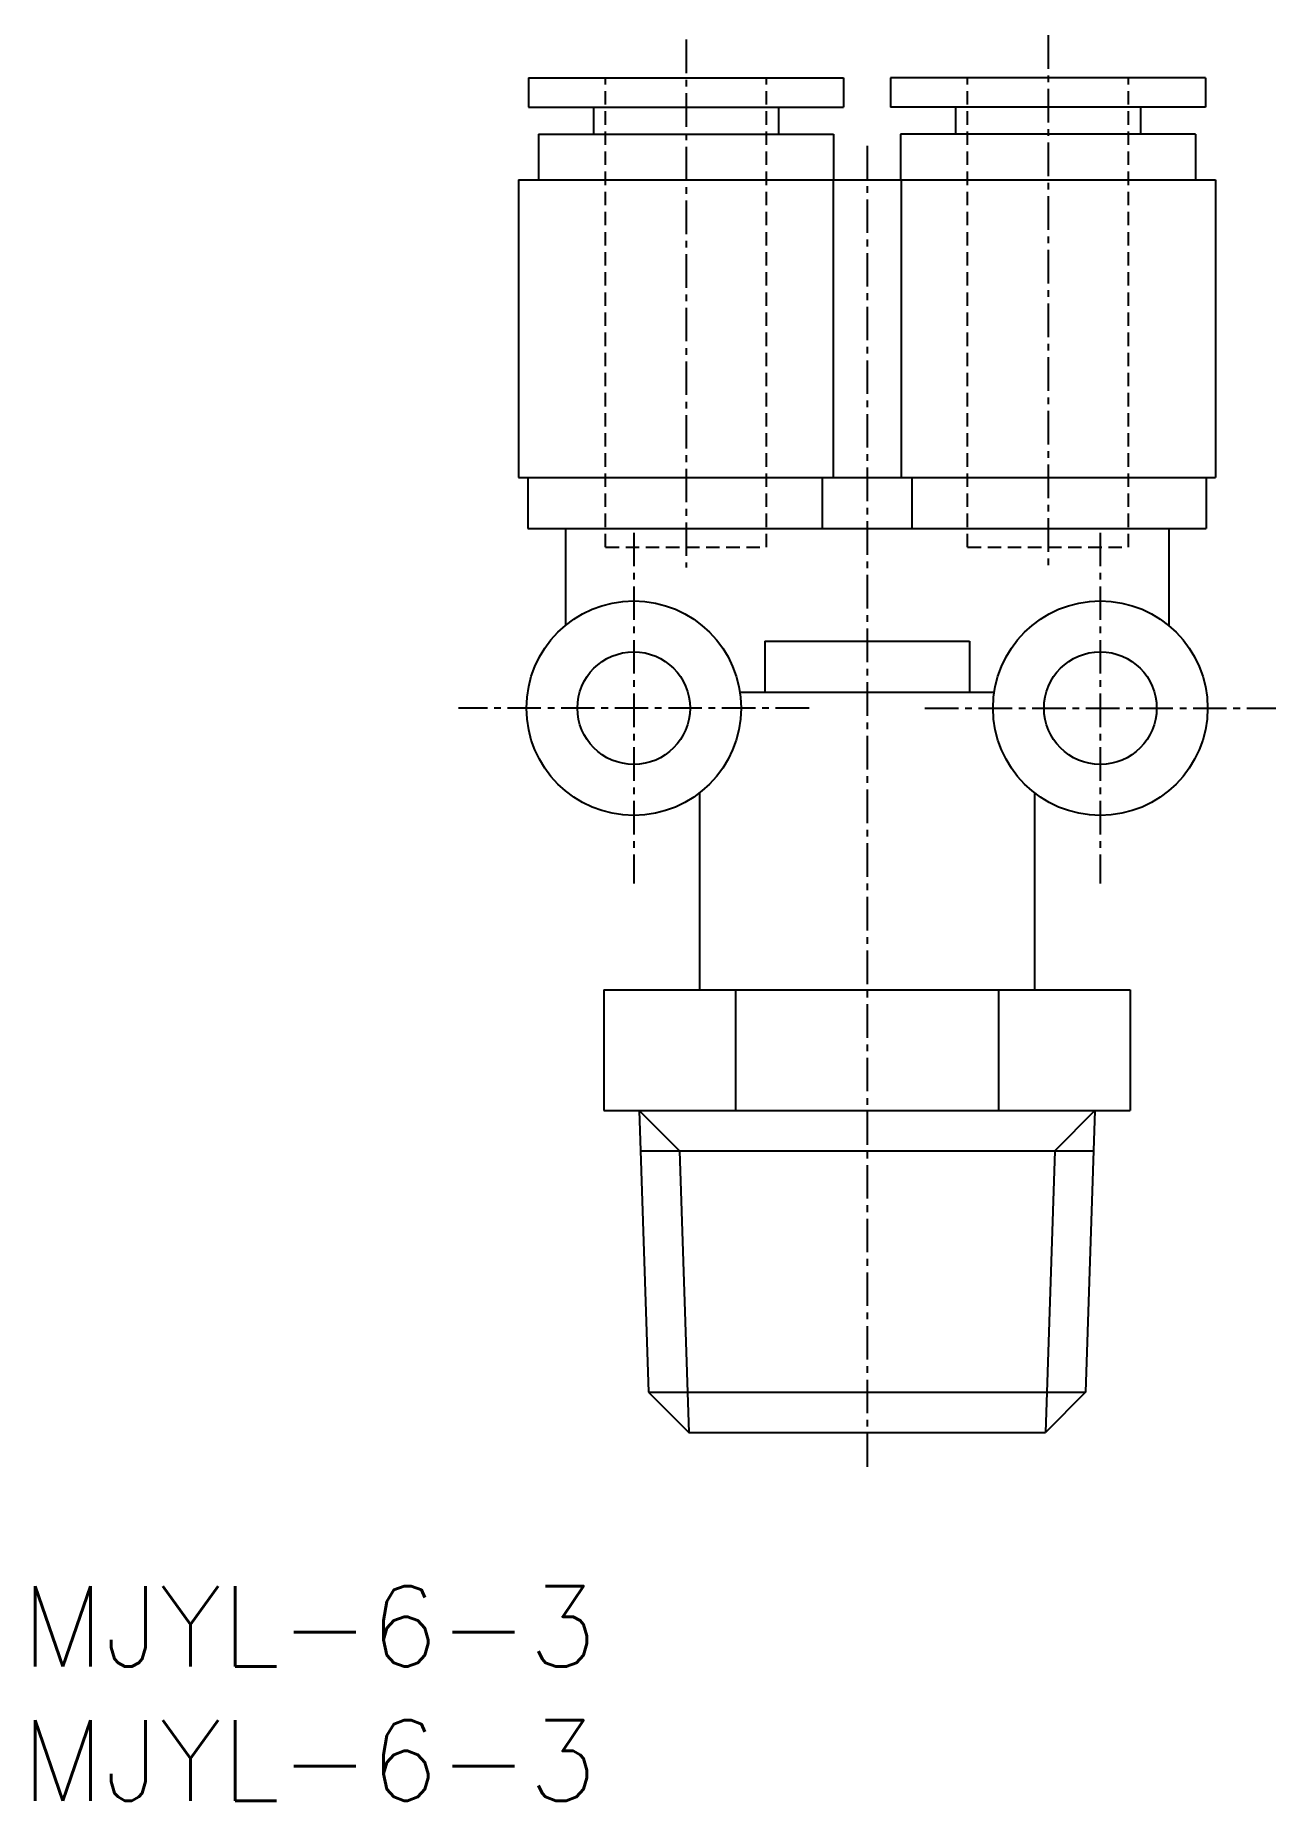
# Model space of a CAD drawing. Extents: x 0.5 to 46.8, y 0 to 65.8.
import ezdxf

# ---------------------------------------------------------------- set-up
doc = ezdxf.new("R2010")
doc.units = 0
doc.linetypes.add('CENTER', pattern=[2, 1.25, -0.25, 0.25, -0.25])
doc.linetypes.add('DASHED', pattern=[0.75, 0.5, -0.25])
doc.layers.get('0').update_dxf_attribs({"linetype": 'CONTINUOUS'})
doc.layers.add('CENTER', color=1, linetype='CENTER')
doc.styles.get("Standard").update_dxf_attribs({"font": 'txt.shx'})

# ---------------------------------------------------------------- blocks, each defined once
blk = doc.blocks.new('*U5')
at = {"color": 7, "linetype": 'CONTINUOUS'}
blk.add_text('MJYL-6-3', height=3, dxfattribs=at).set_placement((0, 5))
blk = doc.blocks.new('*U6')
at = {"color": 7, "linetype": 'CONTINUOUS'}
blk.add_text('MJYL-6-3', height=3, dxfattribs=at).set_placement((0, 0))

msp = doc.modelspace()

# ---------------------------------------------------------------- linework, layer by layer
at = {"color": 7, "linetype": 'CONTINUOUS'}
for p, q in [((18.908, 64.23), (18.908, 63.13)), ((18.908, 64.23), (30.658, 64.23)), ((30.658, 64.23), (30.658, 63.13)), ((32.408, 64.23), (32.408, 63.13)), ((44.158, 64.23), (32.408, 64.23)), ((44.158, 64.23), (44.158, 63.13)), ((18.908, 63.13), (30.658, 63.13)), ((21.333, 63.13), (21.333, 62.13)), ((28.233, 63.13), (28.233, 62.13)), ((44.158, 63.13), (32.408, 63.13)), ((34.833, 63.13), (34.833, 62.13)), ((41.733, 63.13), (41.733, 62.13)), ((19.283, 62.13), (30.283, 62.13)), ((19.283, 62.13), (19.283, 60.43)), ((30.283, 62.13), (30.283, 60.43)), ((32.783, 62.13), (32.783, 60.43)), ((43.783, 62.13), (32.783, 62.13)), ((43.783, 62.13), (43.783, 60.43)), ((18.533, 60.43), (44.533, 60.43)), ((18.533, 60.43), (18.533, 49.33)), ((30.266, 60.43), (30.266, 49.33)), ((32.8, 60.43), (32.8, 49.33)), ((44.533, 60.43), (44.533, 49.33)), ((18.533, 49.33), (44.533, 49.33)), ((18.883, 49.33), (18.883, 47.43)), ((29.864, 49.33), (29.864, 47.43)), ((33.203, 49.33), (33.203, 47.43)), ((44.183, 49.33), (44.183, 47.43)), ((18.883, 47.43), (44.183, 47.43)), ((20.283, 47.43), (20.283, 43.811)), ((42.783, 47.43), (42.783, 43.811)), ((27.718, 43.23), (35.349, 43.23)), ((27.718, 43.23), (27.718, 41.33)), ((35.349, 43.23), (35.349, 41.33)), ((26.788, 41.33), (36.279, 41.33)), ((25.283, 37.568), (25.283, 30.23)), ((37.783, 37.568), (37.783, 30.23)), ((21.718, 30.23), (41.348, 30.23)), ((21.718, 30.23), (21.718, 25.73)), ((26.626, 30.23), (26.626, 25.73)), ((36.441, 30.23), (36.441, 25.73)), ((41.348, 30.23), (41.348, 25.73)), ((21.718, 25.73), (41.348, 25.73)), ((23.033, 25.73), (23.383, 15.23)), ((40.033, 25.73), (39.683, 15.23)), ((23.083, 24.23), (39.983, 24.23)), ((23.383, 15.23), (24.883, 13.73)), ((23.383, 15.23), (39.683, 15.23)), ((39.683, 15.23), (38.183, 13.73)), ((24.883, 13.73), (38.183, 13.73))]:
    msp.add_line(p, q, dxfattribs=at)
at = {"color": 3, "linetype": 'DASHED'}
for p, q in [((21.783, 46.73), (21.783, 64.23)), ((27.783, 46.73), (27.783, 64.23)), ((35.283, 46.73), (35.283, 64.23)), ((41.283, 46.73), (41.283, 64.23)), ((21.783, 46.73), (27.783, 46.73)), ((35.283, 46.73), (41.283, 46.73))]:
    msp.add_line(p, q, dxfattribs=at)
at = {"color": 3, "linetype": 'CONTINUOUS'}
for p, q in [((23.033, 25.73), (24.533, 24.23)), ((40.033, 25.73), (38.533, 24.23)), ((24.533, 24.23), (24.883, 13.73)), ((38.533, 24.23), (38.183, 13.73))]:
    msp.add_line(p, q, dxfattribs=at)
at = {"color": 7, "linetype": 'CONTINUOUS'}
for centre, radius in [((22.833, 40.73), 4), ((40.233, 40.73), 4), ((22.833, 40.73), 2.1), ((40.233, 40.73), 2.1)]:
    msp.add_circle(centre, radius, dxfattribs=at)
at = {"layer": 'CENTER', "color": 1, "linetype": 'CENTER'}
for p, q in [((38.283, 65.813), (38.283, 45.973)), ((24.783, 65.655), (24.783, 45.973)), ((31.533, 61.695), (31.533, 12.358)), ((22.833, 47.27), (22.833, 34.19)), ((40.233, 47.27), (40.233, 34.19)), ((29.373, 40.73), (16.293, 40.73)), ((33.693, 40.73), (46.773, 40.73))]:
    msp.add_line(p, q, dxfattribs=at)

# ---------------------------------------------------------------- block references
at = {"color": 7, "linetype": 'CONTINUOUS'}
for name in ['*U5', '*U6']:
    msp.add_blockref(name, (0, 0), dxfattribs=at)

doc.saveas('drawing.dxf')
